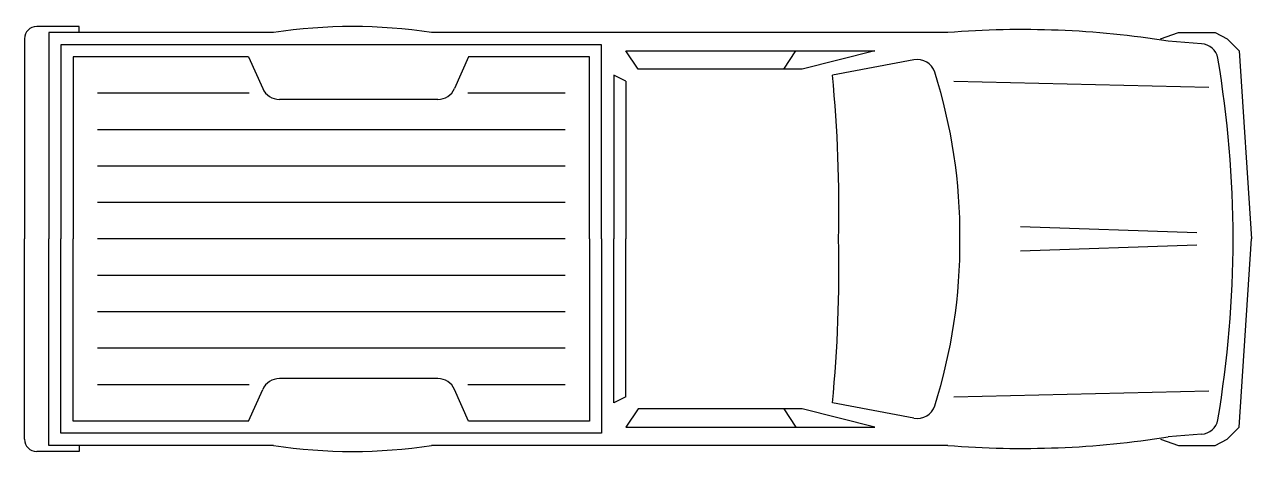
# Model space of a CAD drawing. Extents: x 592 to 4050, y -993 to 217.
import ezdxf

# ---------------------------------------------------------------- set-up
doc = ezdxf.new("R2010")
doc.units = 0
doc.header["$MEASUREMENT"] = 0
doc.layers.add('2D', color=7, linetype='CONTINUOUS')
doc.layers.add('INSERT', color=7, linetype='CONTINUOUS')

# ---------------------------------------------------------------- blocks, each defined once
blk = doc.blocks.new('C-2CAR07')
at = {"layer": '2D', "color": 0, "linetype": 'BYBLOCK'}
for p, q in [((-1629.2, 614.1), (-1749, 614.1)), ((-1081.3, 596.9), (-1714.8, 596.9)), ((-1714.8, 596.9), (-1714.8, 14.8)), ((-1629.2, 596.9), (-1629.2, 614.1)), ((819.2, 596.9), (-636.1, 596.9)), ((1418.4, 579.8), (1469.8, 596.9)), ((1469.8, 596.9), (1572.5, 596.9)), ((1572.5, 596.9), (1606.8, 579.8)), ((-1783.2, 579.8), (-1783.2, 14.8)), ((-156.7, 562.7), (-1680.5, 562.7)), ((-1680.5, 562.7), (-1680.5, 14.8)), ((-156.7, 14.8), (-156.7, 562.7)), ((1534.2, 565.6), (1440.9, 572.8)), ((1606.8, 579.8), (1641, 545.6)), ((-1151.7, 528.4), (-1646.3, 528.4)), ((-1646.3, 528.4), (-1646.3, 14.8)), ((-1151.7, 528.4), (-1112, 439.1)), ((-531.5, 528.4), (-571.2, 439.1)), ((-191, 528.4), (-531.5, 528.4)), ((-191, 14.8), (-191, 528.4)), ((-54, 494.2), (-88.2, 545.6)), ((-88.2, 545.6), (613.7, 545.6)), ((356.9, 494.2), (391.2, 545.6)), ((613.7, 545.6), (408.3, 494.2)), ((723.9, 520.2), (493.9, 477.1)), ((1641, 545.6), (1675.2, 14.8)), ((408.3, 494.2), (-54, 494.2)), ((-122.5, 477.1), (-122.5, 14.8)), ((-88.2, 460), (-122.5, 477.1)), ((-88.2, 460), (-88.2, 14.8)), ((836.3, 460), (1555.4, 442.8)), ((-1149.8, 425.7), (-1577.8, 425.7)), ((-259.5, 425.7), (-533.4, 425.7)), ((-618.1, 408.6), (-1065, 408.6)), ((-259.5, 323), (-1577.8, 323)), ((-259.5, 220.3), (-1577.8, 220.3)), ((-259.5, 117.5), (-1577.8, 117.5)), ((1521.2, 31.9), (1024.6, 49.1)), ((-1783.2, -550.2), (-1783.2, 14.8)), ((-1714.8, -567.3), (-1714.8, 14.8)), ((-1680.5, -533.1), (-1680.5, 14.8)), ((-1646.3, -498.8), (-1646.3, 14.8)), ((-259.5, 14.8), (-1577.8, 14.8)), ((-191, 14.8), (-191, -498.8)), ((-156.7, 14.8), (-156.7, -533.1)), ((-122.5, -447.5), (-122.5, 14.8)), ((-88.2, -430.3), (-88.2, 14.8)), ((1641, -516), (1675.2, 14.8)), ((1521.2, -2.3), (1024.6, -19.4)), ((-259.5, -87.9), (-1577.8, -87.9)), ((-259.5, -190.6), (-1577.8, -190.6)), ((-259.5, -293.4), (-1577.8, -293.4)), ((-618.1, -379), (-1065, -379)), ((-1149.8, -396.1), (-1577.8, -396.1)), ((-1151.7, -498.8), (-1112, -409.5)), ((-531.5, -498.8), (-571.2, -409.5)), ((-259.5, -396.1), (-533.4, -396.1)), ((836.3, -430.3), (1555.4, -413.2)), ((-88.2, -430.3), (-122.5, -447.5)), ((723.9, -490.6), (493.9, -447.5)), ((-54, -464.6), (-88.2, -516)), ((408.3, -464.6), (-54, -464.6)), ((356.9, -464.6), (391.2, -516)), ((613.7, -516), (408.3, -464.6)), ((-1151.7, -498.8), (-1646.3, -498.8)), ((-191, -498.8), (-531.5, -498.8)), ((-88.2, -516), (613.7, -516)), ((1606.8, -550.2), (1641, -516)), ((-156.7, -533.1), (-1680.5, -533.1)), ((1418.4, -550.2), (1469.8, -567.3)), ((1534.2, -536), (1440.9, -543.2)), ((1572.5, -567.3), (1606.8, -550.2)), ((-1629.2, -584.4), (-1749, -584.4)), ((-1081.3, -567.3), (-1714.8, -567.3)), ((-1629.2, -567.3), (-1629.2, -584.4)), ((819.2, -567.3), (-636.1, -567.3)), ((1469.8, -567.3), (1572.5, -567.3))]:
    blk.add_line(p, q, dxfattribs=at)
for centre, radius, start, end in [((-1749, 579.8), 34.2, 90, 180), ((-858.7, -841.3), 1455.3, 81.2026, 98.7974), ((1030.4, -1983), 2588.5, 80.8754, 94.6813), ((1530.3, 514.4), 51.4, 11.6842, 85.6013), ((733.4, 469.7), 51.4, 17.6833, 100.6197), ((-1596.7, -1.7), 3220.6, 0.2928, 9.4083), ((-653.2, 27.6), 1506.7, 359.5117, 17.6833), ((-3195.8, 109), 3708, 358.5448, 5.6974), ((-1065, 460), 51.4, 203.9625, 270), ((-618.1, 460), 51.4, 270, 336.0375), ((-3195.8, -79.4), 3708, 354.3026, 1.4552), ((-653.2, 2), 1506.7, 342.3167, 0.4883), ((-1596.7, 31.3), 3220.6, 350.5917, 359.7072), ((-1065, -430.3), 51.4, 90, 156.0375), ((-618.1, -430.3), 51.4, 23.9625, 90), ((733.4, -440.1), 51.4, 259.3803, 342.3167), ((1530.3, -484.8), 51.4, 274.3987, 348.3158), ((-1749, -550.2), 34.2, 180, 270), ((1030.4, 2012.6), 2588.5, 265.3187, 279.1246), ((-858.7, 870.9), 1455.3, 261.2026, 278.7974)]:
    blk.add_arc(centre, radius, start, end, dxfattribs=at)

msp = doc.modelspace()

# ---------------------------------------------------------------- block references
at = {"layer": 'INSERT'}
msp.add_blockref('C-2CAR07', (2375.2, -403.1), dxfattribs=at)

doc.saveas('drawing.dxf')
